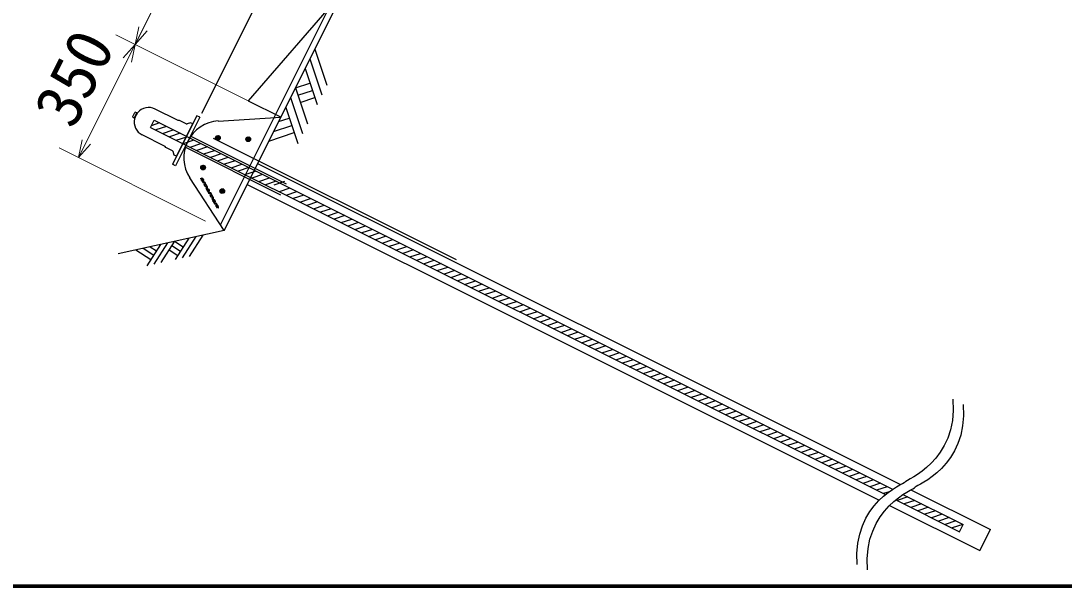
# Model space of a CAD drawing. Units: millimetres, scale not verified. Extents: x 500 to 20500, y 500 to 14350.
# Drawn here: x 15347 to 18230, y 500 to 2063 of the extents above; entities that cross this region are included whole.
import ezdxf
from ezdxf.enums import TextEntityAlignment as Align

# ---------------------------------------------------------------- set-up
doc = ezdxf.new("R2010")
doc.units = ezdxf.units.MM
doc.header["$LTSCALE"] = 50
for name, color, linetype, lineweight in [('C-STR', 6, 'Continuous', 25), ('C-STR-DIM', 1, 'Continuous', 13), ('C-TTL', 2, 'Continuous', 70)]:
    doc.layers.add(name, color=color, linetype=linetype, lineweight=lineweight)
doc.styles.add('ＭＳ ゴシック', font='')
doc.styles.get('ＭＳ ゴシック').set_extended_font_data('MS Gothic')

msp = doc.modelspace()

# ---------------------------------------------------------------- linework, layer by layer
at = {"layer": 'C-STR', "color": 1}
for p, q in [((15898.72, 1498.74), (18130.81, 5962.9)), ((16450, 3014.16), (15846.26, 1806.68)), ((16047.27, 1610.03), (16076.79, 1619.87))]:
    msp.add_line(p, q, dxfattribs=at)
at = {"layer": 'C-STR', "color": 7}
for p, q in [((15908.81, 1483.61), (18144.88, 5955.74)), ((16159.45, 1984.9), (16192.66, 1885.29)), ((16146.04, 1958.07), (16179.24, 1858.45)), ((16132.62, 1931.23), (16165.82, 1831.62)), ((16105.79, 1877.57), (16146.04, 1890.98)), ((16105.79, 1877.57), (16138.99, 1777.96)), ((16092.37, 1850.74), (16125.58, 1751.12)), ((16112.5, 1857.44), (16152.75, 1870.86)), ((16119.2, 1837.32), (16159.45, 1850.74)), ((16078.96, 1823.9), (16112.16, 1724.29)), ((15892.57, 1785.94), (16065.33, 1796.66)), ((16059.17, 1784.33), (16088.85, 1794.22)), ((16045.75, 1757.49), (16095.56, 1774.1)), ((15878.11, 1738.91), (16549.69, 1403.12)), ((15896.27, 1744.02), (15885.25, 1740.34)), ((15885.28, 1738.24), (15897.5, 1742.32)), ((15898.12, 1740.41), (15885.94, 1736.35)), ((15894.14, 1745.42), (15886.11, 1742.74)), ((15887.21, 1734.67), (15898.11, 1738.3)), ((15897.17, 1735.87), (15889.42, 1733.29)), ((15980.02, 1740.34), (15969.01, 1736.67)), ((15969.04, 1734.56), (15981.26, 1738.64)), ((15981.88, 1736.73), (15969.69, 1732.67)), ((15977.9, 1741.74), (15969.87, 1739.06)), ((15970.97, 1730.99), (15981.86, 1734.62)), ((15980.93, 1732.19), (15973.18, 1729.61)), ((16032.33, 1730.66), (16102.27, 1753.97)), ((15855.19, 1661.86), (15844.18, 1658.19)), ((15844.21, 1656.09), (15856.43, 1660.16)), ((15857.04, 1658.26), (15844.86, 1654.2)), ((15853.06, 1663.27), (15845.04, 1660.59)), ((15846.14, 1652.51), (15857.03, 1656.14)), ((15856.09, 1653.72), (15848.34, 1651.14)), ((16001.53, 1669.05), (17777.79, 780.92)), ((15908.81, 1483.61), (15813.95, 1628.7)), ((15908.39, 1597.06), (15897.38, 1593.39)), ((15897.41, 1591.29), (15909.62, 1595.37)), ((15910.24, 1593.46), (15898.06, 1589.4)), ((15906.26, 1598.47), (15898.24, 1595.79)), ((15899.34, 1587.71), (15910.23, 1591.35)), ((15909.29, 1588.92), (15901.54, 1586.34)), ((15972.46, 1610.91), (17719.29, 737.5)), ((15908.81, 1483.61), (15615.84, 1419.01)), ((15850.21, 1470.69), (15812.54, 1411.69)), ((15733.03, 1444.85), (15695.35, 1385.85)), ((15752.56, 1449.15), (15714.88, 1390.16)), ((15772.09, 1453.46), (15734.41, 1394.46)), ((15764.48, 1441.54), (15788.32, 1426.32)), ((15772.09, 1453.46), (15795.93, 1438.24)), ((15811.15, 1462.07), (15773.47, 1403.08)), ((15830.68, 1466.38), (15793.01, 1407.38)), ((15665.16, 1429.88), (15706.58, 1403.43)), ((15684.69, 1434.19), (15714.19, 1415.35)), ((15704.22, 1438.49), (15721.8, 1427.27)), ((15756.87, 1429.62), (15780.7, 1414.4)), ((17806.53, 766.54), (18026.52, 656.55)), ((17747.89, 723.2), (17997.45, 598.41)), ((17997.45, 598.41), (18026.52, 656.55))]:
    msp.add_line(p, q, dxfattribs=at)
at = {"layer": 'C-STR'}
for p, q in [((15975.8, 1841.42), (16240.82, 2147.63)), ((15781.61, 1787.39), (15716.5, 1819.95)), ((16065.33, 1796.66), (15975.89, 1841.38)), ((15656.17, 1798.12), (15661.98, 1809.76)), ((15656.61, 1796.78), (15656.17, 1798.12)), ((15656.61, 1796.78), (15660.46, 1794.86)), ((15667.17, 1808.28), (15660.46, 1794.86)), ((15661.31, 1792.32), (15663.73, 1797.14)), ((15663.33, 1810.21), (15661.98, 1809.76)), ((15663.73, 1797.14), (15662.03, 1797.99)), ((15667.17, 1808.28), (15663.33, 1810.21)), ((15666.95, 1804.48), (15663.37, 1797.32)), ((15667.3, 1804.3), (15665.6, 1805.15)), ((15667.3, 1804.3), (15669.72, 1809.12)), ((15705.32, 1768.52), (15715.16, 1788.2)), ((15715.16, 1788.2), (17756.1, 767.72)), ((15833.22, 1800.72), (15766.14, 1666.56)), ((15841.27, 1796.69), (15774.19, 1662.53)), ((15785.61, 1787.63), (15781.61, 1787.39)), ((15804.03, 1778.42), (15785.61, 1787.63)), ((15841.27, 1796.69), (15833.22, 1800.72)), ((15705.32, 1768.52), (17736.34, 753.01)), ((15730.27, 1780.64), (15707.6, 1773.08)), ((15749.24, 1771.15), (15719.73, 1761.32)), ((15738.7, 1751.83), (15768.22, 1761.67)), ((15777.32, 1688.92), (15822.04, 1778.36)), ((15815.78, 1781.49), (15806.39, 1778.36)), ((15822.04, 1778.36), (15815.78, 1781.49)), ((15745.84, 1715.84), (15680.72, 1748.4)), ((15787.19, 1752.18), (15757.67, 1742.34)), ((15776.65, 1732.85), (15806.16, 1742.69)), ((15825.14, 1733.21), (15795.62, 1723.37)), ((15815.33, 1744.82), (16080.08, 1612.44)), ((15748.04, 1712.5), (15745.84, 1715.84)), ((15766.46, 1703.29), (15748.04, 1712.5)), ((15771.06, 1692.05), (15767.93, 1701.44)), ((15800.13, 1714.41), (16064.88, 1582.03)), ((15814.6, 1713.88), (15844.11, 1723.72)), ((15863.09, 1714.23), (15833.57, 1704.39)), ((15852.54, 1694.91), (15882.06, 1704.75)), ((15777.32, 1688.92), (15771.06, 1692.05)), ((15901.03, 1695.26), (15871.52, 1685.42)), ((15890.49, 1675.93), (15920.01, 1685.77)), ((15938.98, 1676.29), (15909.46, 1666.45)), ((15774.19, 1662.53), (15766.14, 1666.56)), ((15928.44, 1656.96), (15957.95, 1666.8)), ((15976.93, 1657.31), (15947.41, 1647.47)), ((15966.38, 1637.99), (15995.9, 1647.82)), ((15843.86, 1627.1), (15846.16, 1627.98)), ((15843.86, 1627.1), (15844.38, 1626.16)), ((15849.37, 1624.1), (15845.75, 1625.08)), ((15849.77, 1627.01), (15846.16, 1627.98)), ((15848.56, 1619.96), (15849.68, 1623.53)), ((15848.73, 1618.21), (15849.76, 1616.34)), ((15854.75, 1614.28), (15851.14, 1615.26)), ((15852.17, 1624.05), (15851.15, 1625.92)), ((15851.23, 1618.73), (15852.35, 1622.3)), ((15855.15, 1617.18), (15851.54, 1618.16)), ((15857.56, 1614.23), (15856.53, 1616.1)), ((16014.87, 1638.34), (15985.36, 1628.5)), ((16004.33, 1619.01), (16033.85, 1628.85)), ((16052.82, 1619.36), (16023.31, 1609.53)), ((15853.94, 1610.14), (15855.06, 1613.71)), ((15854.12, 1608.39), (15855.14, 1606.52)), ((15860.14, 1604.45), (15856.52, 1605.43)), ((15856.61, 1608.91), (15857.73, 1612.48)), ((15860.54, 1607.36), (15856.92, 1608.34)), ((15859.33, 1600.31), (15860.45, 1603.89)), ((15859.5, 1598.57), (15860.53, 1596.7)), ((15865.52, 1594.63), (15861.9, 1595.61)), ((15862.94, 1604.41), (15861.92, 1606.28)), ((15861.99, 1599.09), (15863.11, 1602.66)), ((15865.92, 1597.54), (15862.3, 1598.52)), ((15864.71, 1590.49), (15865.83, 1594.07)), ((15864.88, 1588.75), (15865.91, 1586.88)), ((15870.77, 1584.74), (15867.29, 1585.79)), ((15868.32, 1594.59), (15867.3, 1596.46)), ((15867.38, 1589.27), (15868.5, 1592.84)), ((15871.31, 1587.72), (15867.69, 1588.7)), ((15873.71, 1584.76), (15872.68, 1586.63)), ((16090.77, 1600.39), (16061.25, 1590.55)), ((16080.23, 1581.06), (16109.74, 1590.9)), ((15870.09, 1580.67), (15871.07, 1584.18)), ((15870.27, 1578.92), (15871.29, 1577.05)), ((15876.29, 1574.99), (15872.67, 1575.97)), ((15872.76, 1579.44), (15873.88, 1583.02)), ((15876.69, 1577.9), (15873.07, 1578.88)), ((15875.48, 1570.85), (15876.6, 1574.42)), ((15875.65, 1569.1), (15876.67, 1567.23)), ((15881.67, 1565.17), (15878.05, 1566.15)), ((15879.09, 1574.94), (15878.07, 1576.81)), ((15878.14, 1569.62), (15879.26, 1573.2)), ((15882.07, 1568.08), (15878.45, 1569.06)), ((15880.86, 1561.03), (15881.98, 1564.6)), ((15881.03, 1559.28), (15882.06, 1557.41)), ((15881.99, 1565.06), (15882.23, 1565.1)), ((15882.23, 1565.1), (15881.99, 1565.06)), ((15881.99, 1565.06), (15882.23, 1565.1)), ((15882.23, 1565.1), (15881.99, 1565.06)), ((15882, 1565.09), (15881.99, 1565.06)), ((15882, 1565.09), (15881.99, 1565.06)), ((15881.99, 1565.06), (15882, 1565.03)), ((15881.99, 1565.06), (15882, 1565.03)), ((15882.02, 1565.12), (15882, 1565.09)), ((15882.02, 1565.12), (15882, 1565.09)), ((15882, 1565.09), (15882.23, 1565.1)), ((15882.23, 1565.1), (15882, 1565.09)), ((15882, 1565.03), (15882.23, 1565.1)), ((15882.23, 1565.1), (15882, 1565.03)), ((15882, 1565.09), (15882.23, 1565.1)), ((15882.23, 1565.1), (15882, 1565.09)), ((15882, 1565.03), (15882.23, 1565.1)), ((15882.23, 1565.1), (15882, 1565.03)), ((15882, 1565.03), (15882.01, 1564.99)), ((15882, 1565.03), (15882.01, 1564.99)), ((15882.01, 1564.99), (15882.23, 1565.1)), ((15882.23, 1565.1), (15882.01, 1564.99)), ((15882.01, 1564.99), (15882.23, 1565.1)), ((15882.23, 1565.1), (15882.01, 1564.99)), ((15882.01, 1564.99), (15882.02, 1564.97)), ((15882.01, 1564.99), (15882.02, 1564.97)), ((15882.04, 1565.14), (15882.02, 1565.12)), ((15882.04, 1565.14), (15882.02, 1565.12)), ((15882.02, 1565.12), (15882.23, 1565.1)), ((15882.23, 1565.1), (15882.02, 1565.12)), ((15882.02, 1565.12), (15882.23, 1565.1)), ((15882.23, 1565.1), (15882.02, 1565.12)), ((15882.02, 1564.97), (15882.23, 1565.1)), ((15882.23, 1565.1), (15882.02, 1564.97)), ((15882.02, 1564.97), (15882.23, 1565.1)), ((15882.23, 1565.1), (15882.02, 1564.97)), ((15882.02, 1564.97), (15882.05, 1564.94)), ((15882.02, 1564.97), (15882.05, 1564.94)), ((15882.07, 1565.16), (15882.04, 1565.14)), ((15882.07, 1565.16), (15882.04, 1565.14)), ((15882.04, 1565.14), (15882.23, 1565.1)), ((15882.23, 1565.1), (15882.04, 1565.14)), ((15882.04, 1565.14), (15882.23, 1565.1)), ((15882.23, 1565.1), (15882.04, 1565.14)), ((15882.05, 1564.94), (15882.23, 1565.1)), ((15882.23, 1565.1), (15882.05, 1564.94)), ((15882.05, 1564.94), (15882.23, 1565.1)), ((15882.23, 1565.1), (15882.05, 1564.94)), ((15882.05, 1564.94), (15882.08, 1564.93)), ((15882.05, 1564.94), (15882.08, 1564.93)), ((15882.1, 1565.17), (15882.07, 1565.16)), ((15882.1, 1565.17), (15882.07, 1565.16)), ((15882.07, 1565.16), (15882.23, 1565.1)), ((15882.23, 1565.1), (15882.07, 1565.16)), ((15882.07, 1565.16), (15882.23, 1565.1)), ((15882.23, 1565.1), (15882.07, 1565.16)), ((15882.08, 1564.93), (15882.23, 1565.1)), ((15882.23, 1565.1), (15882.08, 1564.93)), ((15882.08, 1564.93), (15882.23, 1565.1)), ((15882.23, 1565.1), (15882.08, 1564.93)), ((15882.08, 1564.93), (15882.11, 1564.92)), ((15882.08, 1564.93), (15882.11, 1564.92)), ((15882.13, 1565.17), (15882.1, 1565.17)), ((15882.1, 1565.17), (15882.23, 1565.1)), ((15882.23, 1565.1), (15882.1, 1565.17)), ((15882.13, 1565.17), (15882.1, 1565.17)), ((15882.1, 1565.17), (15882.23, 1565.1)), ((15882.23, 1565.1), (15882.1, 1565.17)), ((15882.11, 1564.92), (15882.23, 1565.1)), ((15882.23, 1565.1), (15882.11, 1564.92)), ((15882.11, 1564.92), (15882.23, 1565.1)), ((15882.23, 1565.1), (15882.11, 1564.92)), ((15882.11, 1564.92), (15882.14, 1564.92)), ((15882.11, 1564.92), (15882.14, 1564.92)), ((15882.16, 1565.16), (15882.13, 1565.17)), ((15882.13, 1565.17), (15882.23, 1565.1)), ((15882.23, 1565.1), (15882.13, 1565.17)), ((15882.16, 1565.16), (15882.13, 1565.17)), ((15882.13, 1565.17), (15882.23, 1565.1)), ((15882.23, 1565.1), (15882.13, 1565.17)), ((15882.14, 1564.92), (15882.23, 1565.1)), ((15882.23, 1565.1), (15882.14, 1564.92)), ((15882.14, 1564.92), (15882.23, 1565.1)), ((15882.23, 1565.1), (15882.14, 1564.92)), ((15882.14, 1564.92), (15882.17, 1564.93)), ((15882.14, 1564.92), (15882.17, 1564.93)), ((15882.19, 1565.15), (15882.16, 1565.16)), ((15882.16, 1565.16), (15882.23, 1565.1)), ((15882.23, 1565.1), (15882.16, 1565.16)), ((15882.19, 1565.15), (15882.16, 1565.16)), ((15882.16, 1565.16), (15882.23, 1565.1)), ((15882.23, 1565.1), (15882.16, 1565.16)), ((15882.17, 1564.93), (15882.23, 1565.1)), ((15882.23, 1565.1), (15882.17, 1564.93)), ((15882.17, 1564.93), (15882.23, 1565.1)), ((15882.23, 1565.1), (15882.17, 1564.93)), ((15882.17, 1564.93), (15882.2, 1564.95)), ((15882.17, 1564.93), (15882.2, 1564.95)), ((15882.21, 1565.13), (15882.19, 1565.15)), ((15882.19, 1565.15), (15882.23, 1565.1)), ((15882.23, 1565.1), (15882.19, 1565.15)), ((15882.21, 1565.13), (15882.19, 1565.15)), ((15882.19, 1565.15), (15882.23, 1565.1)), ((15882.23, 1565.1), (15882.19, 1565.15)), ((15882.2, 1564.95), (15882.23, 1565.1)), ((15882.23, 1565.1), (15882.2, 1564.95)), ((15882.2, 1564.95), (15882.23, 1565.1)), ((15882.23, 1565.1), (15882.2, 1564.95)), ((15882.2, 1564.95), (15882.22, 1564.97)), ((15882.2, 1564.95), (15882.22, 1564.97)), ((15882.23, 1565.1), (15882.21, 1565.13)), ((15882.23, 1565.1), (15882.21, 1565.13)), ((15882.22, 1564.97), (15882.23, 1565.1)), ((15882.23, 1565.1), (15882.22, 1564.97)), ((15882.22, 1564.97), (15882.23, 1565.1)), ((15882.23, 1565.1), (15882.22, 1564.97)), ((15882.22, 1564.97), (15882.24, 1565)), ((15882.22, 1564.97), (15882.24, 1565)), ((15882.24, 1565), (15882.23, 1565.1)), ((15882.23, 1565.1), (15882.24, 1565)), ((15882.24, 1565.04), (15882.23, 1565.1)), ((15882.23, 1565.1), (15882.24, 1565.04)), ((15882.24, 1565.07), (15882.23, 1565.1)), ((15882.24, 1565), (15882.23, 1565.1)), ((15882.23, 1565.1), (15882.24, 1565)), ((15882.24, 1565.04), (15882.23, 1565.1)), ((15882.23, 1565.1), (15882.24, 1565.04)), ((15882.24, 1565.07), (15882.23, 1565.1)), ((15882.24, 1565.04), (15882.24, 1565.07)), ((15882.24, 1565.04), (15882.24, 1565.07)), ((15882.24, 1565), (15882.24, 1565.04)), ((15882.24, 1565), (15882.24, 1565.04)), ((15884.47, 1565.12), (15883.45, 1566.99)), ((15883.53, 1559.8), (15884.65, 1563.38)), ((15887.45, 1558.26), (15883.84, 1559.23)), ((15889.86, 1555.3), (15888.83, 1557.17)), ((16128.72, 1581.42), (16099.2, 1571.58)), ((16118.17, 1562.09), (16147.69, 1571.93)), ((16166.66, 1562.44), (16137.15, 1552.6)), ((15887.05, 1555.35), (15883.44, 1556.33)), ((15886.24, 1551.21), (15887.36, 1554.78)), ((15886.24, 1551.21), (15887.36, 1554.78)), ((15886.42, 1549.46), (15887.47, 1547.61)), ((15892.88, 1545.4), (15888.82, 1546.5)), ((15892.88, 1545.4), (15888.82, 1546.5)), ((15888.91, 1549.98), (15890.03, 1553.55)), ((15893.76, 1548.18), (15889.22, 1549.41)), ((15892.88, 1545.4), (15893.76, 1548.18)), ((16156.12, 1543.12), (16185.64, 1552.96)), ((16204.61, 1543.47), (16175.09, 1533.63)), ((16194.07, 1524.14), (16223.58, 1533.98)), ((16242.56, 1524.5), (16213.04, 1514.66)), ((16232.02, 1505.17), (16261.53, 1515.01)), ((16280.51, 1505.52), (16250.99, 1495.68)), ((16269.96, 1486.2), (16299.48, 1496.04)), ((16318.45, 1486.55), (16288.94, 1476.71)), ((16307.91, 1467.22), (16337.43, 1477.06)), ((16356.4, 1467.57), (16326.88, 1457.74)), ((16345.86, 1448.25), (16375.37, 1458.09)), ((16394.35, 1448.6), (16364.83, 1438.76)), ((16383.81, 1429.28), (16413.32, 1439.11)), ((16432.29, 1429.63), (16402.78, 1419.79)), ((16421.75, 1410.3), (16451.27, 1420.14)), ((16470.24, 1410.65), (16440.73, 1400.81)), ((16459.7, 1391.33), (16489.22, 1401.17)), ((16508.19, 1391.68), (16478.67, 1381.84)), ((16497.65, 1372.35), (16527.16, 1382.19)), ((16546.14, 1372.71), (16516.62, 1362.87)), ((16535.59, 1353.38), (16565.11, 1363.22)), ((16584.08, 1353.73), (16554.57, 1343.89)), ((16573.54, 1334.41), (16603.06, 1344.25)), ((16622.03, 1334.76), (16592.52, 1324.92)), ((16611.49, 1315.43), (16641.01, 1325.27)), ((16659.98, 1315.79), (16630.46, 1305.95)), ((16649.44, 1296.46), (16678.95, 1306.3)), ((16697.93, 1296.81), (16668.41, 1286.97)), ((16687.38, 1277.49), (16716.9, 1287.32)), ((16735.87, 1277.84), (16706.36, 1268)), ((16725.33, 1258.51), (16754.85, 1268.35)), ((16773.82, 1258.86), (16744.3, 1249.03)), ((16763.28, 1239.54), (16792.79, 1249.38)), ((16811.77, 1239.89), (16782.25, 1230.05)), ((16801.23, 1220.56), (16830.74, 1230.4)), ((16849.72, 1220.92), (16820.2, 1211.08)), ((16839.17, 1201.59), (16868.69, 1211.43)), ((16887.66, 1201.94), (16858.15, 1192.1)), ((16877.12, 1182.62), (16906.64, 1192.46)), ((16896.09, 1173.13), (16925.61, 1182.97)), ((16915.07, 1163.64), (16944.58, 1173.48)), ((16963.56, 1164), (16934.04, 1154.16)), ((16953.01, 1144.67), (16982.53, 1154.51)), ((17001.5, 1145.02), (16971.99, 1135.18)), ((16990.96, 1125.7), (17020.48, 1135.53)), ((17039.45, 1126.05), (17009.94, 1116.21)), ((17028.91, 1106.72), (17058.43, 1116.56)), ((17077.4, 1107.07), (17047.88, 1097.24)), ((17066.86, 1087.75), (17096.37, 1097.59)), ((17115.35, 1088.1), (17085.83, 1078.26)), ((17104.8, 1068.78), (17134.32, 1078.61)), ((17153.29, 1069.13), (17123.78, 1059.29)), ((17172.27, 1059.64), (17142.75, 1049.8)), ((17191.24, 1050.15), (17161.73, 1040.31)), ((17210.21, 1040.67), (17180.7, 1030.83)), ((17229.19, 1031.18), (17199.67, 1021.34)), ((17248.16, 1021.69), (17218.65, 1011.85)), ((17267.14, 1012.21), (17237.62, 1002.37)), ((17286.11, 1002.72), (17256.59, 992.88)), ((17305.08, 993.23), (17275.57, 983.39)), ((17324.06, 983.75), (17294.54, 973.91)), ((17343.03, 974.26), (17313.51, 964.42)), ((17362, 964.77), (17332.49, 954.93)), ((17380.98, 955.28), (17351.46, 945.45)), ((17399.95, 945.8), (17370.44, 935.96)), ((17418.93, 936.31), (17389.41, 926.47)), ((17437.9, 926.82), (17408.38, 916.99)), ((17456.87, 917.34), (17427.36, 907.5)), ((17475.85, 907.85), (17446.33, 898.01)), ((17494.82, 898.36), (17465.3, 888.52)), ((17513.79, 888.88), (17484.28, 879.04)), ((17532.77, 879.39), (17503.25, 869.55)), ((17551.74, 869.9), (17522.22, 860.06)), ((17570.71, 860.42), (17541.2, 850.58)), ((17589.69, 850.93), (17560.17, 841.09)), ((17608.66, 841.44), (17579.15, 831.6)), ((17627.64, 831.96), (17598.12, 822.12)), ((17646.61, 822.47), (17617.09, 812.63)), ((17665.58, 812.98), (17636.07, 803.14)), ((17684.56, 803.5), (17655.04, 793.66)), ((17703.53, 794.01), (17674.01, 784.17)), ((17722.5, 784.52), (17692.99, 774.68)), ((17741.48, 775.03), (17711.96, 765.2)), ((17746.37, 760.85), (17730.93, 755.71)), ((17784.8, 753.38), (17951.22, 670.16)), ((17764.99, 738.68), (17941.38, 650.48)), ((17798.4, 746.57), (17768.88, 736.74)), ((17817.37, 737.09), (17787.86, 727.25)), ((17836.35, 727.6), (17806.83, 717.76)), ((17855.32, 718.11), (17825.8, 708.27)), ((17874.29, 708.63), (17844.78, 698.79)), ((17893.27, 699.14), (17863.75, 689.3)), ((17912.24, 689.65), (17882.72, 679.81)), ((17931.21, 680.17), (17901.7, 670.33)), ((17950.19, 670.68), (17920.67, 660.84)), ((17941.38, 650.48), (17951.22, 670.16)), ((17942.25, 652.22), (17939.65, 651.35))]:
    msp.add_line(p, q, dxfattribs=at)
for centre, radius in [((15662.45, 1796.72), 0.95), ((15666.88, 1805.57), 0.95), ((15847.79, 1622.86), 1.64), ((15858.51, 1609.58), 1.64), ((15863.93, 1593.4), 1.64), ((15874.66, 1580.11), 1.64), ((15880.08, 1563.93), 1.64), ((15882.12, 1565.05), 0.125), ((15882.12, 1565.05), 0.125), ((15890.8, 1550.65), 1.64)]:
    msp.add_circle(centre, radius, dxfattribs=at)
at = {"layer": 'C-STR', "color": 7}
for centre in [(15891.69, 1739.39), (15975.45, 1735.71), (15850.61, 1657.24), (15903.81, 1592.44)]:
    msp.add_circle(centre, 6.51, dxfattribs=at)
at = {"layer": 'C-STR'}
for centre, radius, start, end in [((15700.29, 1783.33), 40, 63.4349, 139.8529), ((15700.29, 1783.33), 40, 167.0169, 243.4349), ((15805.31, 1782.21), 4, 251.3939, 285.6719), ((15764.2, 1699.99), 4, 21.1979, 55.4759), ((15846.34, 1627.24), 2.24, 208.72695, 254.85026), ((15850.7, 1619.29), 2.24, 162.60365, 208.72695), ((15849.25, 1623.67), 0.448, 342.60365, 74.85026), ((15851.72, 1617.42), 2.24, 208.72695, 254.85026), ((15849.19, 1624.84), 2.24, 28.72695, 74.85026), ((15851.66, 1618.6), 0.448, 162.60365, 254.85026), ((15850.21, 1622.97), 2.24, 342.60365, 28.72695), ((15854.57, 1615.02), 2.24, 28.72695, 74.85026), ((15856.08, 1609.47), 2.24, 162.60365, 208.72695), ((15854.64, 1613.84), 0.448, 342.60365, 74.85026), ((15857.11, 1607.6), 2.24, 208.72695, 254.85026), ((15857.04, 1608.77), 0.448, 162.60365, 254.85026), ((15855.59, 1613.15), 2.24, 342.60365, 28.72695), ((15861.46, 1599.64), 2.24, 162.60365, 208.72695), ((15860.02, 1604.02), 0.448, 342.60365, 74.85026), ((15862.49, 1597.77), 2.24, 208.72695, 254.85026), ((15859.95, 1605.2), 2.24, 28.72695, 74.85026), ((15862.42, 1598.95), 0.448, 162.60365, 254.85026), ((15860.98, 1603.33), 2.24, 342.60365, 28.72695), ((15866.85, 1589.82), 2.24, 162.60365, 208.72695), ((15865.4, 1594.2), 0.448, 342.60365, 74.85026), ((15867.87, 1587.95), 2.24, 208.72695, 254.85026), ((15865.33, 1595.38), 2.24, 28.72695, 74.85026), ((15867.8, 1589.13), 0.448, 162.60365, 254.85026), ((15866.36, 1593.51), 2.24, 342.60365, 28.72695), ((15870.72, 1585.56), 2.24, 28.72695, 74.85026), ((15872.23, 1580), 2.24, 162.60365, 208.72695), ((15873.26, 1578.13), 2.24, 208.72695, 254.85026), ((15873.19, 1579.31), 0.448, 162.60365, 254.85026), ((15871.74, 1583.69), 2.24, 342.60365, 28.72695), ((15877.61, 1570.18), 2.24, 162.60365, 208.72695), ((15876.17, 1574.56), 0.448, 342.60365, 74.85026), ((15878.64, 1568.31), 2.24, 208.72695, 254.85026), ((15876.1, 1575.74), 2.24, 28.72695, 74.85026), ((15878.57, 1569.49), 0.448, 162.60365, 254.85026), ((15877.13, 1573.87), 2.24, 342.60365, 28.72695), ((15883, 1560.36), 2.24, 162.60365, 208.72695), ((15881.55, 1564.74), 0.448, 342.60365, 74.85026), ((15884.02, 1558.49), 2.24, 208.72695, 254.85026), ((15881.48, 1565.91), 2.24, 28.72695, 74.85026), ((15883.95, 1559.67), 0.448, 162.60365, 254.85026), ((15882.51, 1564.04), 2.24, 342.60365, 28.72695), ((15886.87, 1556.09), 2.24, 28.72695, 74.85026), ((15888.38, 1550.54), 2.24, 162.60365, 208.72695), ((15886.93, 1554.91), 0.448, 342.60365, 74.85026), ((15890.09, 1549.31), 3.12, 213.02297, 243.91389), ((15889.34, 1549.85), 0.448, 162.60365, 254.85026), ((15887.89, 1554.22), 2.24, 342.60365, 28.72695)]:
    msp.add_arc(centre, radius, start, end, dxfattribs=at)
at = {"layer": 'C-STR', "color": 7}
msp.add_arc((15899.54, 1684.41), 102.12, 93.80869, 213.06111, dxfattribs=at)
for points in [[(17922.81, 1016.65), (17936.9, 845.48), (17793.48, 793.16), (17790.64, 788.26)], [(17951.08, 1002.02), (17965.17, 830.85), (17821.75, 778.53), (17818.91, 773.63)], [(17658.47, 559.87), (17644.38, 731.03), (17787.8, 783.36), (17790.64, 788.26)], [(17686.74, 545.24), (17672.65, 716.4), (17816.07, 768.72), (17818.91, 773.63)]]:
    msp.add_open_spline(points, degree=3, dxfattribs=at)
at = {"layer": 'C-STR-DIM'}
for p, q in [((15662.84, 1997.9), (16177.14, 3026.49)), ((16016.14, 1821.25), (15609.17, 2024.73)), ((15662.84, 1997.9), (15672.86, 2046.89)), ((15662.84, 1997.9), (15696.01, 2035.31)), ((15662.84, 1997.9), (15629.67, 1960.49)), ((15662.84, 1997.9), (15652.82, 1948.92)), ((15506.31, 1684.85), (15516.34, 1733.84)), ((15857.82, 1509.1), (15452.65, 1711.69)), ((15506.31, 1684.85), (15539.49, 1722.26))]:
    msp.add_line(p, q, dxfattribs=at)
msp.add_lwpolyline([(15506.31, 1684.85), (15662.84, 1997.9), (16177.14, 3026.49)], dxfattribs=at)
at = {"layer": 'C-TTL'}
msp.add_lwpolyline([(500, 500), (20500, 500), (20500, 14350), (500, 14350)], close=True, dxfattribs=at)

# ---------------------------------------------------------------- texts
at = {"layer": 'C-STR-DIM', "color": 7, "style": 'ＭＳ ゴシック'}
msp.add_text('350', height=128.3, rotation=63.435, dxfattribs=at).set_placement((15526.91, 1742.45), align=Align.BOTTOM_LEFT)

doc.saveas('drawing.dxf')
